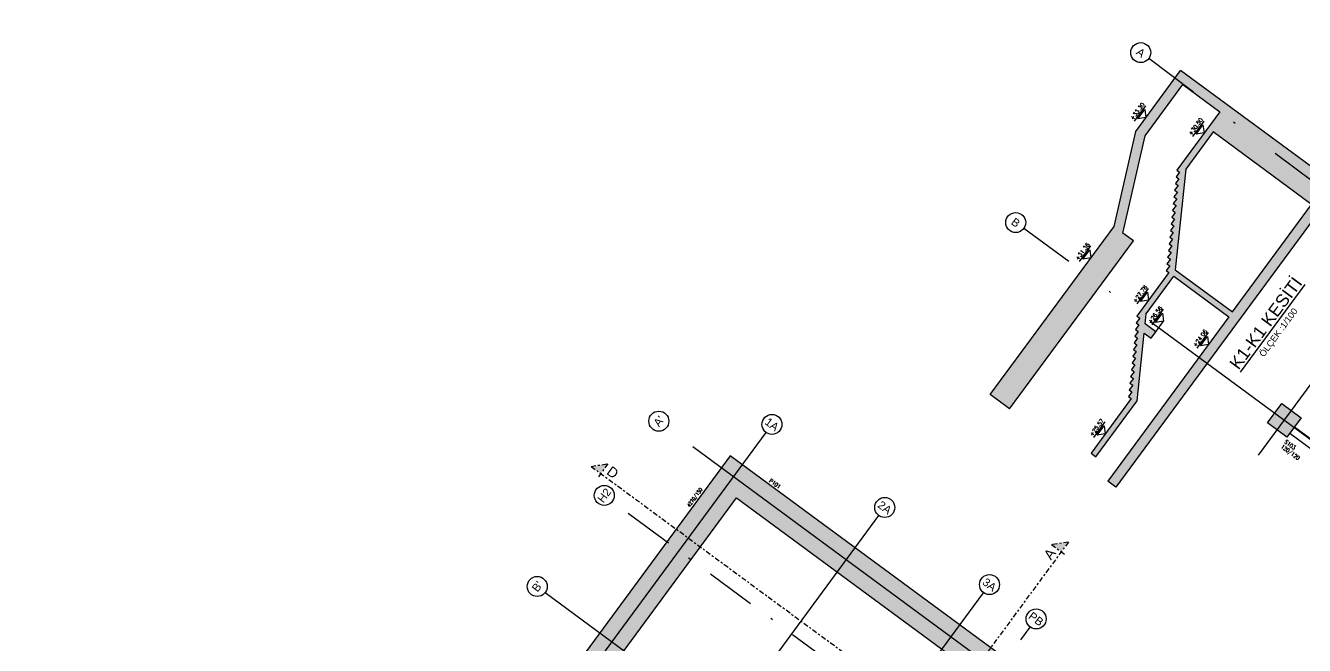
# Model space of a CAD drawing. Header units: millimetres. Extents: x 400392 to 401186, y 4543812 to 4544115.
# Drawn here: x 400681.1 to 400745, y 4544063.9 to 4544094.8 of the extents above; entities that cross this region are included whole.
import ezdxf
from ezdxf.enums import TextEntityAlignment as Align

# ---------------------------------------------------------------- set-up
doc = ezdxf.new("R2010")
doc.units = ezdxf.units.MM
for name, pattern in [('AKS', [3, 2.5, -0.25, 0, -0.25]), ('CENTER', [2, 1.25, -0.25, 0.25, -0.25]), ('CONTINU', [0]), ('DASHDOT2', [0.5, 0.25, -0.125, 0, -0.125]), ('HIDDEN', [0.375, 0.25, -0.125])]:
    doc.linetypes.add(name, pattern=pattern)
for name, color, linetype in [('aks prota', 2, 'AKS'), ('caks prota', 4, 'Continuous'), ('kesit prota', 1, 'Continuous'), ('kesit tarama prota', 252, 'Continuous'), ('kiriş prota', 6, 'Continuous'), ('kolon prota', 1, 'Continuous'), ('kolon tarama prota', 252, 'Continuous'), ('kot prota', 4, 'Continuous'), ('lkolon prota', 4, 'Continuous'), ('lperde prota', 4, 'Continuous'), ('merdiven prota', 2, 'Continuous'), ('not çizgisi prota', 4, 'Continuous'), ('perde prota', 1, 'Continuous'), ('PRT-AL-TUNEL_EKSENI', 14, 'DASHDOT2'), ('PRT-CST-rc_level', 6, 'Continuous'), ('PRT-CST-rc_levermark', 4, 'Continuous'), ('skesit prota', 7, 'Continuous'), ('st_s_ölçü', 4, 'Continuous'), ('t35 prota', 3, 'Continuous'), ('taks prota', 7, 'Continuous'), ('tkesit prota', 7, 'Continuous'), ('tkolon prota', 6, 'Continuous'), ('tperde prota', 6, 'Continuous'), ('tplan prota', 7, 'Continuous'), ('ölçü prota', 4, 'Continuous')]:
    doc.layers.add(name, color=color, linetype=linetype)
doc.styles.add('Arial', font='Arial.ttf')
doc.styles.add('OLCU', font='romanstw.shx')
doc.styles.add('TAKS', font='Arial Unicode.ttf')
doc.styles.add('tkolon', font='romanstw.shx')
doc.dimstyles.new('1-50', dxfattribs={"dimtxt": 10, "dimasz": 4, "dimexe": 4, "dimexo": 8, "dimgap": 4, "dimtad": 1, "dimdec": 1, "dimrnd": 0.05, "dimzin": 9, "dimdsep": 46, "dimtxsty": 'OLCU', "dimblk1": 'OBLIQUE', "dimblk2": 'OBLIQUE', "dimsah": 1, "dimcen": 2, "dimdle": 4, "dimclrd": 4, "dimclre": 4, "dimclrt": 3, "dimadec": 1, "dimazin": 0, "dimtfac": 1, "dimtdec": 1, "dimtix": 1, "dimtmove": 2, "dimatfit": 3, "dimldrblk": 'OBLIQUE', "dimfxl": 1, "dimtvp": 1, "dimtolj": 1, "dimtzin": 1, "dimarcsym": 0})

# ---------------------------------------------------------------- blocks, each defined once
blk = doc.blocks.new('_Oblique')
at = {"layer": 'st_s_ölçü', "lineweight": -2}
blk.add_line((-0.5, -0.5), (0.5, 0.5), dxfattribs=at)
blk = doc.blocks.new('KOTK5')
at = {"layer": 'PRT-CST-rc_levermark'}
blk.add_line((217, 160), (-213, 160), dxfattribs=at)
blk.add_lwpolyline([(130, 130), (-130, 130), (0, 0)], close=True, dxfattribs=at)
at = {"layer": 'PRT-CST-rc_level', "style": 'OLCU'}
blk.add_attdef('000.00', text='', height=90, dxfattribs=at).set_placement((0, 193), align=Align.CENTER)
blk = doc.blocks.new('K-K Kesiti')
at = {"layer": 'kesit tarama prota'}
h = blk.add_hatch(color=256, dxfattribs=at)
h.dxf.hatch_style = 1
h.paths.add_polyline_path([(401441.017, 4543990.244), (401441.017, 4543986.463), (401442.964, 4543981.994), (401442.957, 4543971.57), (401444.157, 4543971.57), (401444.16, 4543981.995), (401443.508, 4543981.995), (401441.517, 4543986.567), (401441.517, 4543989.744), (401443.814, 4543989.744), (401443.814, 4543986.124), (401443.984, 4543986.124), (401443.984, 4543985.834), (401444.154, 4543985.834), (401444.154, 4543985.544), (401444.324, 4543985.544), (401444.324, 4543985.254), (401444.494, 4543985.254), (401444.494, 4543984.964), (401444.664, 4543984.964), (401444.664, 4543984.674), (401444.834, 4543984.674), (401444.834, 4543984.384), (401445.004, 4543984.384), (401445.004, 4543984.094), (401445.174, 4543984.094), (401445.174, 4543983.804), (401445.344, 4543983.804), (401445.344, 4543983.514), (401445.514, 4543983.514), (401445.514, 4543983.224), (401445.684, 4543983.224), (401445.684, 4543982.934), (401445.854, 4543982.934), (401445.854, 4543982.644), (401446.024, 4543982.644), (401446.024, 4543982.354), (401446.194, 4543982.354), (401446.194, 4543982.064), (401446.364, 4543982.064), (401446.364, 4543981.774), (401446.534, 4543981.774), (401446.534, 4543979.294), (401446.534, 4543979.074), (401446.704, 4543979.074), (401446.704, 4543978.784), (401446.874, 4543978.784), (401446.874, 4543978.494), (401447.044, 4543978.494), (401447.044, 4543978.204), (401447.214, 4543978.204), (401447.214, 4543977.914), (401447.384, 4543977.914), (401447.384, 4543977.624), (401447.554, 4543977.624), (401447.554, 4543977.334), (401447.724, 4543977.334), (401447.724, 4543977.044), (401447.894, 4543977.044), (401447.894, 4543976.754), (401448.064, 4543976.754), (401448.064, 4543976.464), (401448.234, 4543976.464), (401448.234, 4543976.174), (401448.404, 4543976.174), (401448.404, 4543975.884), (401448.574, 4543975.884), (401448.574, 4543975.594), (401448.744, 4543975.594), (401448.744, 4543972.201), (401449.044, 4543972.201), (401449.044, 4543975.676), (401447.328, 4543978.602), (401447.757, 4543978.602), (401447.757, 4543979.003), (401447.094, 4543979.002), (401446.834, 4543979.446), (401446.834, 4543981.774), (401450.257, 4543981.774), (401450.257, 4543971.57), (401450.757, 4543971.57), (401450.757, 4543990.244)])
h.paths.add_polyline_path([(401450.257, 4543988.744), (401450.257, 4543982.074), (401446.706, 4543982.074), (401444.154, 4543986.428), (401444.154, 4543988.744)], flags=16)
at = {"layer": 'kolon tarama prota'}
h = blk.add_hatch(color=256, dxfattribs=at)
h.dxf.hatch_style = 1
h.paths.add_polyline_path([(401454.95, 4543979.844), (401456.15, 4543979.844), (401456.15, 4543978.644), (401454.95, 4543978.644)])
at = {"layer": 'aks prota', "ltscale": 10}
for p, q in [((401455.55, 4543977.081), (401455.55, 4544003.733)), ((401472.276, 4543989.494), (401439.383, 4543989.784)), ((401472.276, 4543979.244), (401439.383, 4543979.244))]:
    blk.add_line(p, q, dxfattribs=at)
at = {"layer": 'caks prota', "ltscale": 0.05}
for centre in [(401438.883, 4543989.784), (401438.883, 4543979.244)]:
    blk.add_circle(centre, 0.5, dxfattribs=at)
at = {"layer": 'kesit prota', "color": 1}
for p, q in [((401450.757, 4543990.244), (401441.017, 4543990.244)), ((401450.757, 4543990.244), (401450.757, 4543971.57)), ((401450.257, 4543981.774), (401450.257, 4543971.57))]:
    blk.add_line(p, q, dxfattribs=at)
for points in [[(401442.957, 4543971.57), (401442.964, 4543981.994), (401441.017, 4543986.463), (401441.017, 4543990.244)], [(401444.157, 4543971.57), (401444.16, 4543981.995), (401443.508, 4543981.995), (401441.517, 4543986.567), (401441.517, 4543989.744), (401443.814, 4543989.744), (401443.814, 4543986.124), (401443.984, 4543986.124), (401443.984, 4543985.834), (401444.154, 4543985.834), (401444.154, 4543985.544), (401444.324, 4543985.544), (401444.324, 4543985.254), (401444.494, 4543985.254), (401444.494, 4543984.964), (401444.664, 4543984.964), (401444.664, 4543984.674), (401444.834, 4543984.674), (401444.834, 4543984.384), (401445.004, 4543984.384), (401445.004, 4543984.094), (401445.174, 4543984.094), (401445.174, 4543983.804), (401445.344, 4543983.804), (401445.344, 4543983.514), (401445.514, 4543983.514), (401445.514, 4543983.224), (401445.684, 4543983.224), (401445.684, 4543982.934), (401445.854, 4543982.934), (401445.854, 4543982.644), (401446.024, 4543982.644), (401446.024, 4543982.354), (401446.194, 4543982.354), (401446.194, 4543982.064), (401446.364, 4543982.064), (401446.364, 4543981.774), (401446.534, 4543981.774), (401446.534, 4543979.294), (401446.534, 4543979.074), (401446.704, 4543979.074), (401446.704, 4543978.784), (401446.874, 4543978.784), (401446.874, 4543978.494), (401447.044, 4543978.494), (401447.044, 4543978.204), (401447.214, 4543978.204), (401447.214, 4543977.914), (401447.384, 4543977.914), (401447.384, 4543977.624), (401447.554, 4543977.624), (401447.554, 4543977.334), (401447.724, 4543977.334), (401447.724, 4543977.044), (401447.894, 4543977.044), (401447.894, 4543976.754), (401448.064, 4543976.754), (401448.064, 4543976.464), (401448.234, 4543976.464), (401448.234, 4543976.174), (401448.404, 4543976.174), (401448.404, 4543975.884), (401448.574, 4543975.884), (401448.574, 4543975.594), (401448.744, 4543975.594), (401448.744, 4543972.201), (401449.044, 4543972.201), (401449.044, 4543975.676), (401447.328, 4543978.602), (401447.757, 4543978.602), (401447.757, 4543979.003), (401447.094, 4543979.002), (401446.834, 4543979.446), (401446.834, 4543981.774), (401450.257, 4543981.774)], [(401450.257, 4543982.074), (401450.257, 4543988.744), (401444.154, 4543988.744), (401444.154, 4543986.428), (401446.706, 4543982.074), (401450.257, 4543982.074)]]:
    blk.add_lwpolyline(points, dxfattribs=at)
at = {"layer": 'kiriş prota'}
for points in [[(401456.15, 4543979.294), (401464.45, 4543979.294)], [(401456.15, 4543978.894), (401464.45, 4543978.894)]]:
    blk.add_lwpolyline(points, dxfattribs=at)
at = {"layer": 'kolon prota', "color": 1}
blk.add_lwpolyline([(401454.95, 4543979.844), (401456.15, 4543979.844), (401456.15, 4543978.644), (401454.95, 4543978.644)], close=True, dxfattribs=at)
at = {"layer": 'merdiven prota', "linetype": 'HIDDEN', "ltscale": 10}
for p, q in [((401444.157, 4543971.57), (401442.957, 4543971.57)), ((401450.757, 4543971.57), (401450.257, 4543971.57))]:
    blk.add_line(p, q, dxfattribs=at)
at = {"layer": 'ölçü prota'}
blk.add_lwpolyline([(401447.757, 4543979.003), (401447.757, 4543979.662)], dxfattribs=at)
at = {"layer": 'kot prota', "linetype": 'CONTINU', "ltscale": 0.1}
ref = blk.add_blockref('KOTK5', (401443.814, 4543988.436), dxfattribs=dict(at, xscale=-0.002222222222222222, yscale=0.002222222222222222, zscale=0.002222222222222222, rotation=89.9999999999036))
ref.add_attrib('000.00', '+30.50', dxfattribs={"layer": 'PRT-CST-rc_level', "height": 0.2, "rotation": 90, "style": 'OLCU'}).set_placement((401443.385, 4543988.436), align=Align.CENTER)
ref = blk.add_blockref('KOTK5', (401441.014, 4543987.325), dxfattribs=dict(at, xscale=-0.002222222222222222, yscale=0.002222222222222222, zscale=0.002222222222222222, rotation=89.9999999999036))
ref.add_attrib('000.00', '+33.30', dxfattribs={"layer": 'PRT-CST-rc_level', "height": 0.2, "rotation": 90, "style": 'OLCU'}).set_placement((401440.585, 4543987.325), align=Align.CENTER)
ref = blk.add_blockref('KOTK5', (401442.957, 4543980.055), dxfattribs=dict(at, xscale=-0.002222222222222222, yscale=0.002222222222222222, zscale=0.002222222222222222, rotation=89.9999999999036))
ref.add_attrib('000.00', '+31.36', dxfattribs={"layer": 'PRT-CST-rc_level', "height": 0.2, "rotation": 90, "style": 'OLCU'}).set_placement((401442.528, 4543980.055), align=Align.CENTER)
ref = blk.add_blockref('KOTK5', (401446.534, 4543980.055), dxfattribs=dict(at, xscale=-0.002222222222222222, yscale=0.002222222222222222, zscale=0.002222222222222222, rotation=89.9999999999036))
ref.add_attrib('000.00', '+27.78', dxfattribs={"layer": 'PRT-CST-rc_level', "height": 0.2, "rotation": 90, "style": 'OLCU'}).set_placement((401446.105, 4543980.055), align=Align.CENTER)
ref = blk.add_blockref('KOTK5', (401450.257, 4543980.055), dxfattribs=dict(at, xscale=-0.002222222222222222, yscale=0.002222222222222222, zscale=0.002222222222222222, rotation=89.9999999999036))
ref.add_attrib('000.00', '+24.06', dxfattribs={"layer": 'PRT-CST-rc_level', "height": 0.2, "rotation": 90, "style": 'OLCU'}).set_placement((401449.828, 4543980.055), align=Align.CENTER)
ref = blk.add_blockref('KOTK5', (401447.757, 4543979.662), dxfattribs=dict(at, xscale=-0.002222222222222222, yscale=0.002222222222222222, zscale=0.002222222222222222, rotation=89.9999999999036))
ref.add_attrib('000.00', '+26.56', dxfattribs={"layer": 'PRT-CST-rc_level', "height": 0.2, "rotation": 90, "style": 'OLCU'}).set_placement((401447.328, 4543979.662), align=Align.CENTER)
ref = blk.add_blockref('KOTK5', (401448.744, 4543973.402), dxfattribs=dict(at, xscale=-0.002222222222222222, yscale=0.002222222222222222, zscale=0.002222222222222222, rotation=89.9999999999036))
ref.add_attrib('000.00', '+25.57', dxfattribs={"layer": 'PRT-CST-rc_level', "height": 0.2, "rotation": 90, "style": 'OLCU'}).set_placement((401448.315, 4543973.402), align=Align.CENTER)
at = {"layer": 'lkolon prota', "style": 'tkolon', "width": 0.8}
blk.add_text('120/120', height=0.2, dxfattribs=at).set_placement((401456.2, 4543978.043))
at = {"layer": 't35 prota', "style": 'Arial'}
blk.add_text('ÖLÇEK :1/100', height=0.32, rotation=90, dxfattribs=at).set_placement((401452.723, 4543982.609), align=Align.MIDDLE)
at = {"layer": 'taks prota', "style": 'TAKS'}
for s, p in [('A', (401438.883, 4543989.784)), ('B', (401438.883, 4543979.244))]:
    blk.add_text(s, height=0.4, dxfattribs=at).set_placement(p, align=Align.MIDDLE_CENTER)
at = {"layer": 'tkolon prota', "style": 'tkolon', "width": 0.8}
blk.add_text('S103', height=0.2, dxfattribs=at).set_placement((401456.2, 4543978.343))
at = {"layer": 'tplan prota', "style": 'Arial'}
blk.add_text('%%UK1-K1 KESİTİ', height=0.625, rotation=90, dxfattribs=at).set_placement((401451.848, 4543982.609), align=Align.MIDDLE)

msp = doc.modelspace()

# ---------------------------------------------------------------- hatches: boundary and pattern name
at = {"layer": 'kesit tarama prota'}
h = msp.add_hatch(color=256, dxfattribs=at)
h.dxf.hatch_style = 1
h.paths.add_polyline_path([(400710.1732, 4544072.93544), (400709.3343, 4544072.80801), (400709.81747, 4544072.45227)])
h = msp.add_hatch(color=256, dxfattribs=at)
h.dxf.hatch_style = 1
h.paths.add_polyline_path([(400732.35374, 4544068.9003), (400733.19265, 4544069.02773), (400732.83691, 4544068.54456)])
at = {"layer": 'kolon tarama prota'}
h = msp.add_hatch(color=256, dxfattribs=at)
h.dxf.hatch_style = 1
h.paths.add_polyline_path([(400716.28991, 4544073.3376), (400705.79563, 4544059.08418), (400705.47352, 4544059.32134), (400704.9992, 4544058.67712), (400705.32131, 4544058.43996), (400701.9418, 4544053.84987), (400701.61969, 4544054.08703), (400701.14537, 4544053.44281), (400701.46748, 4544053.20565), (400690.97319, 4544038.95223), (400692.18111, 4544038.06288), (400716.60848, 4544071.24034), (400767.08916, 4544034.07322), (400769.64107, 4544034.05706)])

# ---------------------------------------------------------------- linework, layer by layer
at = {"layer": 'aks prota', "ltscale": 10}
for p, q in [((400690.39136, 4544036.897), (400718.07966, 4544074.50348)), ((400690.39136, 4544036.897), (400718.07966, 4544074.50348)), ((400690.39136, 4544036.897), (400718.07966, 4544074.50348)), ((400807.27371, 4544005.41814), (400713.11034, 4544074.74725)), ((400807.27371, 4544005.41814), (400713.11034, 4544074.74725)), ((400696.0283, 4544032.74672), (400723.71661, 4544070.3532)), ((400696.0283, 4544032.74672), (400723.71661, 4544070.3532)), ((400696.0283, 4544032.74672), (400723.71661, 4544070.3532)), ((400701.26261, 4544028.89288), (400728.95092, 4544066.49937)), ((400701.26261, 4544028.89288), (400728.95092, 4544066.49937)), ((400701.26261, 4544028.89288), (400728.95092, 4544066.49937)), ((400789.83571, 4544005.52859), (400707.03314, 4544066.49315)), ((400789.83571, 4544005.52859), (400707.03314, 4544066.49315)), ((400789.83571, 4544005.52859), (400707.03314, 4544066.49315))]:
    msp.add_line(p, q, dxfattribs=at)
at = {"layer": 'caks prota', "ltscale": 0.05}
for centre in [(400712.72284, 4544075.06324), (400712.72284, 4544075.06324), (400712.72284, 4544075.06324), (400718.37611, 4544074.90612), (400718.37611, 4544074.90612), (400718.37611, 4544074.90612), (400709.99551, 4544071.35895), (400709.99551, 4544071.35895), (400709.99551, 4544071.35895), (400724.01306, 4544070.75584), (400724.01306, 4544070.75584), (400724.01306, 4544070.75584), (400729.24737, 4544066.90201), (400729.24737, 4544066.90201), (400729.24737, 4544066.90201), (400706.64565, 4544066.80913), (400706.64565, 4544066.80913), (400706.64565, 4544066.80913), (400731.57817, 4544065.18592), (400731.57817, 4544065.18592), (400731.57817, 4544065.18592)]:
    msp.add_circle(centre, 0.5, dxfattribs=at)
at = {"layer": 'perde prota'}
msp.add_lwpolyline([(400701.46748, 4544053.20565), (400690.97319, 4544038.95223), (400692.18111, 4544038.06288), (400716.60848, 4544071.24034), (400767.08916, 4544034.07322), (400769.64107, 4544034.05706), (400716.28991, 4544073.3376), (400705.79563, 4544059.08418), (400705.47352, 4544059.32134), (400704.9992, 4544058.67712), (400705.32131, 4544058.43996), (400701.9418, 4544053.84987), (400701.61969, 4544054.08703), (400701.14537, 4544053.44281)], close=True, dxfattribs=at)
at = {"layer": 'PRT-AL-TUNEL_EKSENI', "ltscale": 10}
for p, q in [((400799.44787, 4544005.46771), (400710.38301, 4544071.04297)), ((400703.59274, 4544027.17729), (400731.28105, 4544064.78378))]:
    msp.add_line(p, q, dxfattribs=at)
at = {"layer": 'skesit prota', "linetype": 'CENTER', "ltscale": 0.2}
for p, q in [((400709.3343, 4544072.80801), (400710.1732, 4544072.93544)), ((400710.1732, 4544072.93544), (400709.6396, 4544072.21069)), ((400733.19265, 4544069.02773), (400732.35374, 4544068.9003)), ((400732.35374, 4544068.9003), (400733.07849, 4544068.36669))]:
    msp.add_line(p, q, dxfattribs=at)
for points in [[(400709.3343, 4544072.80801), (400804.91919, 4544002.43229)], [(400733.19265, 4544069.02773), (400704.01321, 4544029.39597), (400657.01341, 4544029.69365)]]:
    msp.add_lwpolyline(points, dxfattribs=at)

# ---------------------------------------------------------------- block references
at = {"rotation": 323.6371180962271}
msp.add_blockref('K-K Kesiti', (-2616652.5094, 1122930.21436), dxfattribs=at)

# ---------------------------------------------------------------- texts
at = {"layer": 'lperde prota', "style": 'tkolon', "width": 0.8}
msp.add_text('4270/150', height=0.18, rotation=54.1064095, dxfattribs=at).set_placement((400714.18925, 4544070.80492), align=Align.MIDDLE_LEFT)
at = {"layer": 'taks prota', "style": 'TAKS'}
for s, rotation, p in [("A'", 53.1422857, (400712.72284, 4544075.06324)), ("A'", 53.1422857, (400712.72284, 4544075.06324)), ("A'", 53.1422857, (400712.72284, 4544075.06324)), ('1A', 323.1422857, (400718.37611, 4544074.90612)), ('1A', 323.1422857, (400718.37611, 4544074.90612)), ('1A', 323.1422857, (400718.37611, 4544074.90612)), ('H2', 53.1422857, (400709.99551, 4544071.35895)), ('H2', 53.1422857, (400709.99551, 4544071.35895)), ('H2', 53.1422857, (400709.99551, 4544071.35895)), ('2A', 323.1422857, (400724.01306, 4544070.75584)), ('2A', 323.1422857, (400724.01306, 4544070.75584)), ('2A', 323.1422857, (400724.01306, 4544070.75584)), ("B'", 53.1422857, (400706.64565, 4544066.80913)), ("B'", 53.1422857, (400706.64565, 4544066.80913)), ("B'", 53.1422857, (400706.64565, 4544066.80913)), ('3A', 323.1422857, (400729.24737, 4544066.90201)), ('3A', 323.1422857, (400729.24737, 4544066.90201)), ('3A', 323.1422857, (400729.24737, 4544066.90201)), ('PB', 323.1422857, (400731.57817, 4544065.18592)), ('PB', 323.1422857, (400731.57817, 4544065.18592)), ('PB', 323.1422857, (400731.57817, 4544065.18592))]:
    msp.add_text(s, height=0.4, rotation=rotation, dxfattribs=at).set_placement(p, align=Align.MIDDLE_CENTER)
at = {"layer": 'tkesit prota', "style": 'Arial'}
for s, rotation, p in [('D', 323.6371182, (400710.06746, 4544072.45449)), ('A', 53.6371182, (400732.32131, 4544068.09726))]:
    msp.add_text(s, height=0.5, rotation=rotation, dxfattribs=at).set_placement(p)
at = {"layer": 'tperde prota', "style": 'tkolon', "width": 0.8}
msp.add_text('P101', height=0.2, rotation=324.1064095, dxfattribs=at).set_placement((400718.27696, 4544072.12296), align=Align.MIDDLE_LEFT)

# ---------------------------------------------------------------- leaders
at = {"layer": 'not çizgisi prota'}
for points in [[(400705.21282, 4544059.22429), (400704.45476, 4544060.22585), (400703.01641, 4544060.23496)], [(400701.18021, 4544053.74706), (400700.42215, 4544054.74862), (400698.9838, 4544054.75773)]]:
    msp.add_leader(points, dimstyle='1-50', override={"dimasz": 12, "dimgap": 4, "dimtad": 0}, dxfattribs=at)

doc.saveas('drawing.dxf')
